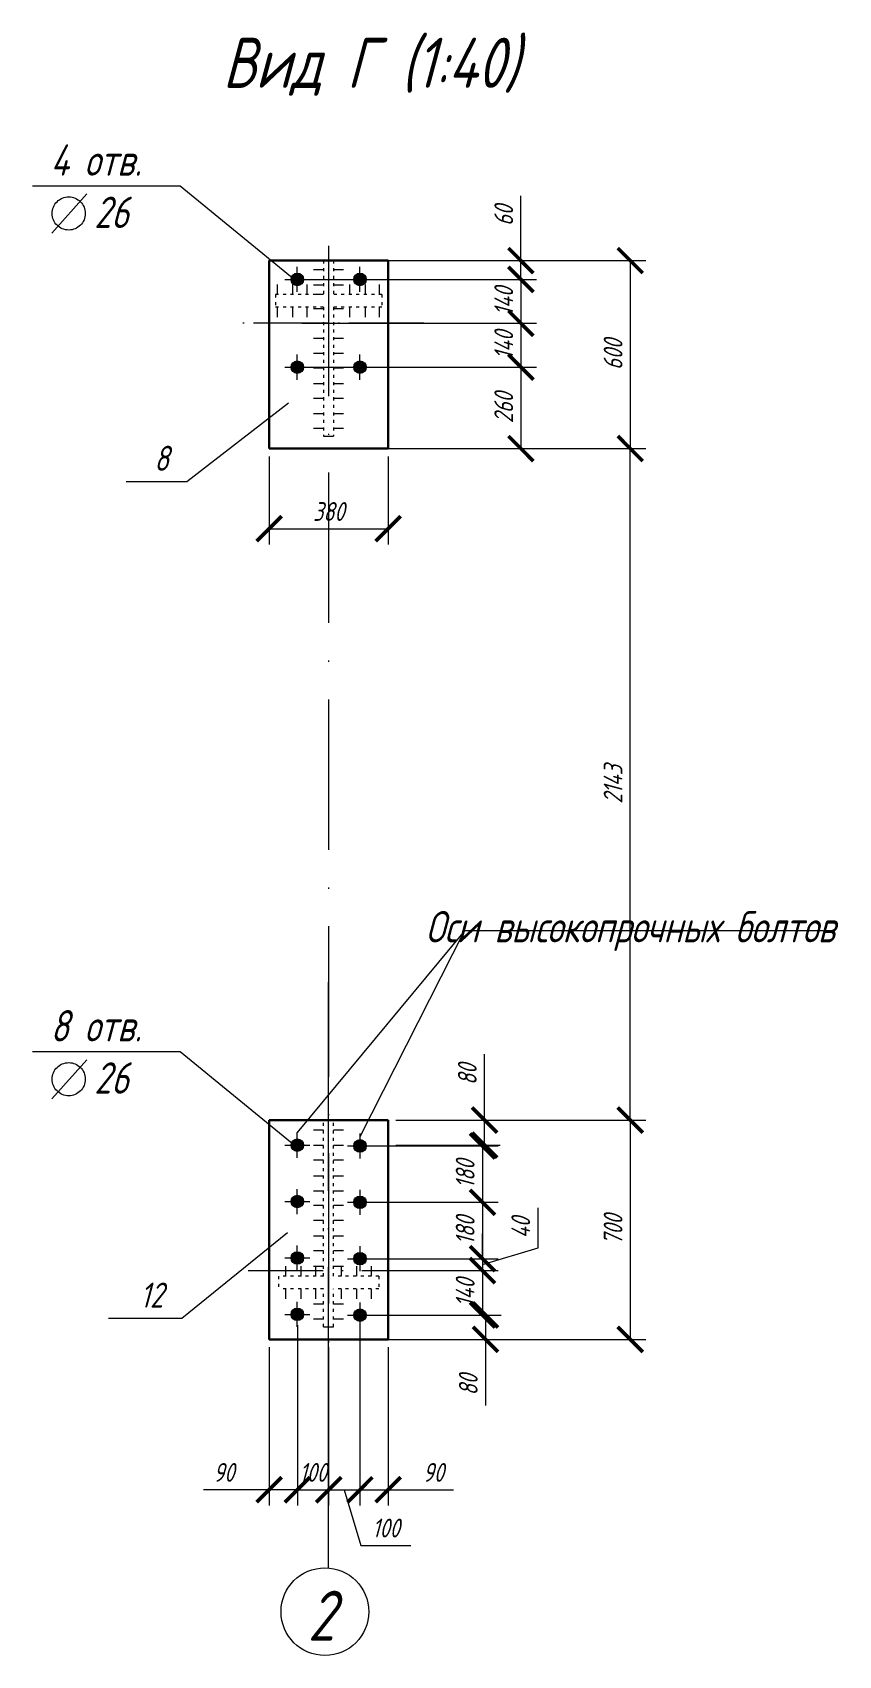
# Model space of a CAD drawing. Header units: millimetres. Extents: x 1665 to 4316, y 443 to 1647.
# Drawn here: x 3154.9 to 3219.3, y 1298.2 to 1427.7 of the extents above; entities that cross this region are included whole.
import ezdxf

# ---------------------------------------------------------------- set-up
doc = ezdxf.new("R2010")
doc.units = ezdxf.units.MM
for name, pattern in [('ACAD_ISO03W100', [30, 12, -18]), ('ACAD_ISO04W100', [30, 24, -3, 0, -3]), ('ACAD_ISO10W100', [18, 12, -3, 0, -3])]:
    doc.linetypes.add(name, pattern=pattern)
doc.layers.get('0').update_dxf_attribs({"lineweight": 18})
doc.styles.get("Standard").update_dxf_attribs({"font": 'romans.shx', "width": 0.75, "oblique": 15, "height": 1.5})
doc.dimstyles.new('ISO-25', dxfattribs={"dimtxt": 1.5, "dimasz": 2, "dimexe": 1.25, "dimexo": 0.625, "dimtad": 1, "dimtxsty": 'Standard', "dimblk": 'ARCHTICK', "dimcen": 2.5, "dimadec": 0, "dimazin": 0, "dimtfac": 1, "dimtmove": 0, "dimatfit": 3, "dimldrblk": 'NONE', "dimfxl": 1, "dimlwd": 18, "dimlwe": 18, "dimarcsym": 0})

# ---------------------------------------------------------------- blocks, each defined once
blk = doc.blocks.new('_ArchTick')
at = {"color": 0, "linetype": 'ByBlock', "const_width": 0.15}
blk.add_lwpolyline([(-0.5, -0.5), (0.5, 0.5)], dxfattribs=at)
blk = doc.blocks.new('*D184')
at = {"color": 0, "lineweight": 18, "transparency": 16777216}
for p, q in [((3176.45, 1407.96), (3195.18, 1407.96)), ((3193.93, 1407.96), (3193.93, 1404.46)), ((3176.45, 1404.46), (3195.18, 1404.46))]:
    blk.add_line(p, q, dxfattribs=at)
at = {"layer": 'Defpoints', "color": 0, "transparency": 16777216}
for p in [(3175.83, 1407.96), (3175.83, 1404.46), (3193.93, 1404.46)]:
    blk.add_point(p, dxfattribs=at)
at = {"color": 0, "lineweight": 18, "transparency": 16777216, "xscale": 2, "yscale": 2, "zscale": 2}
for p, rotation in [((3193.93, 1407.96), 90), ((3193.93, 1404.46), 270)]:
    blk.add_blockref('_ArchTick', p, dxfattribs=dict(at, rotation=rotation))
at = {"color": 0, "transparency": 16777216, "insert": (3192.56, 1406.21), "char_height": 1.5, "attachment_point": 5, "rotation": 90}
blk.add_mtext('140', dxfattribs=at)
blk = doc.blocks.new('_None')
blk = doc.blocks.new('*D183')
at = {"color": 0, "lineweight": 18, "transparency": 16777216}
for p, q in [((3176.45, 1404.46), (3195.18, 1404.46)), ((3193.93, 1404.46), (3193.93, 1400.96)), ((3176.45, 1400.96), (3195.18, 1400.96))]:
    blk.add_line(p, q, dxfattribs=at)
at = {"layer": 'Defpoints', "color": 0, "transparency": 16777216}
for p in [(3175.83, 1404.46), (3175.83, 1400.96), (3193.93, 1400.96)]:
    blk.add_point(p, dxfattribs=at)
at = {"color": 0, "lineweight": 18, "transparency": 16777216, "xscale": 2, "yscale": 2, "zscale": 2}
for p, rotation in [((3193.93, 1404.46), 90), ((3193.93, 1400.96), 270)]:
    blk.add_blockref('_ArchTick', p, dxfattribs=dict(at, rotation=rotation))
at = {"color": 0, "transparency": 16777216, "insert": (3192.56, 1402.71), "char_height": 1.5, "attachment_point": 5, "rotation": 90}
blk.add_mtext('140', dxfattribs=at)
blk = doc.blocks.new('*D185')
at = {"color": 0, "lineweight": 18, "transparency": 16777216}
for p, q in [((3193.93, 1409.46), (3193.93, 1414.64)), ((3176.45, 1409.46), (3195.18, 1409.46)), ((3193.93, 1407.96), (3193.93, 1409.46)), ((3176.45, 1407.96), (3195.18, 1407.96))]:
    blk.add_line(p, q, dxfattribs=at)
at = {"layer": 'Defpoints', "color": 0, "transparency": 16777216}
for p in [(3175.83, 1409.46), (3193.93, 1409.46), (3175.83, 1407.96)]:
    blk.add_point(p, dxfattribs=at)
at = {"color": 0, "lineweight": 18, "transparency": 16777216, "xscale": 2, "yscale": 2, "zscale": 2}
for p, rotation in [((3193.93, 1409.46), 90), ((3193.93, 1407.96), 270)]:
    blk.add_blockref('_ArchTick', p, dxfattribs=dict(at, rotation=rotation))
at = {"color": 0, "transparency": 16777216, "insert": (3192.56, 1413.05), "char_height": 1.5, "attachment_point": 5, "rotation": 90}
blk.add_mtext('60', dxfattribs=at)
blk = doc.blocks.new('*D186')
at = {"color": 0, "lineweight": 18, "transparency": 16777216}
for p, q in [((3176.45, 1400.96), (3195.18, 1400.96)), ((3193.93, 1400.96), (3193.93, 1394.46)), ((3176.45, 1394.46), (3195.18, 1394.46))]:
    blk.add_line(p, q, dxfattribs=at)
at = {"layer": 'Defpoints', "color": 0, "transparency": 16777216}
for p in [(3175.83, 1400.96), (3175.83, 1394.46), (3193.93, 1394.46)]:
    blk.add_point(p, dxfattribs=at)
at = {"color": 0, "lineweight": 18, "transparency": 16777216, "xscale": 2, "yscale": 2, "zscale": 2}
for p, rotation in [((3193.93, 1400.96), 90), ((3193.93, 1394.46), 270)]:
    blk.add_blockref('_ArchTick', p, dxfattribs=dict(at, rotation=rotation))
at = {"color": 0, "transparency": 16777216, "insert": (3192.56, 1397.71), "char_height": 1.5, "attachment_point": 5, "rotation": 90}
blk.add_mtext('260', dxfattribs=at)
blk = doc.blocks.new('*D187')
at = {"color": 0, "lineweight": 18, "transparency": 16777216}
for p, q in [((3174.45, 1409.46), (3203.91, 1409.46)), ((3202.66, 1409.46), (3202.66, 1394.46)), ((3174.45, 1394.46), (3203.91, 1394.46))]:
    blk.add_line(p, q, dxfattribs=at)
at = {"layer": 'Defpoints', "color": 0, "transparency": 16777216}
for p in [(3173.83, 1409.46), (3173.83, 1394.46), (3202.66, 1394.46)]:
    blk.add_point(p, dxfattribs=at)
at = {"color": 0, "lineweight": 18, "transparency": 16777216, "xscale": 2, "yscale": 2, "zscale": 2}
for p, rotation in [((3202.66, 1409.46), 90), ((3202.66, 1394.46), 270)]:
    blk.add_blockref('_ArchTick', p, dxfattribs=dict(at, rotation=rotation))
at = {"color": 0, "transparency": 16777216, "insert": (3201.29, 1401.96), "char_height": 1.5, "attachment_point": 5, "rotation": 90}
blk.add_mtext('600', dxfattribs=at)
blk = doc.blocks.new('*D188')
at = {"color": 0, "lineweight": 18, "transparency": 16777216}
for p, q in [((3173.83, 1393.83), (3173.83, 1386.82)), ((3183.33, 1393.83), (3183.33, 1386.82)), ((3173.83, 1388.07), (3183.33, 1388.07))]:
    blk.add_line(p, q, dxfattribs=at)
at = {"layer": 'Defpoints', "color": 0, "transparency": 16777216}
for p in [(3173.83, 1394.46), (3183.33, 1394.46), (3183.33, 1388.07)]:
    blk.add_point(p, dxfattribs=at)
at = {"color": 0, "lineweight": 18, "transparency": 16777216, "xscale": 2, "yscale": 2, "zscale": 2, "rotation": 180}
blk.add_blockref('_ArchTick', (3173.83, 1388.07), dxfattribs=at)
at = {"color": 0, "lineweight": 18, "transparency": 16777216, "xscale": 2, "yscale": 2, "zscale": 2}
blk.add_blockref('_ArchTick', (3183.33, 1388.07), dxfattribs=at)
at = {"color": 0, "transparency": 16777216, "insert": (3178.58, 1389.44), "char_height": 1.5, "attachment_point": 5}
blk.add_mtext('380', dxfattribs=at)
blk = doc.blocks.new('*D189')
at = {"color": 0, "lineweight": 18, "transparency": 16777216}
for p, q in [((3181.71, 1338.82), (3192.11, 1338.82)), ((3190.86, 1338.82), (3190.86, 1334.32)), ((3181.71, 1334.32), (3192.11, 1334.32))]:
    blk.add_line(p, q, dxfattribs=at)
at = {"layer": 'Defpoints', "color": 0, "transparency": 16777216}
for p in [(3181.08, 1338.82), (3181.08, 1334.32), (3190.86, 1334.32)]:
    blk.add_point(p, dxfattribs=at)
at = {"color": 0, "lineweight": 18, "transparency": 16777216, "xscale": 2, "yscale": 2, "zscale": 2}
for p, rotation in [((3190.86, 1338.82), 90), ((3190.86, 1334.32), 270)]:
    blk.add_blockref('_ArchTick', p, dxfattribs=dict(at, rotation=rotation))
at = {"color": 0, "transparency": 16777216, "insert": (3189.48, 1336.57), "char_height": 1.5, "attachment_point": 5, "rotation": 90}
blk.add_mtext('180', dxfattribs=at)
blk = doc.blocks.new('*D190')
at = {"color": 0, "lineweight": 18, "transparency": 16777216}
for p, q in [((3181.71, 1334.32), (3192.11, 1334.32)), ((3190.86, 1334.32), (3190.86, 1329.82)), ((3181.71, 1329.82), (3192.11, 1329.82))]:
    blk.add_line(p, q, dxfattribs=at)
at = {"layer": 'Defpoints', "color": 0, "transparency": 16777216}
for p in [(3181.08, 1334.32), (3181.08, 1329.82), (3190.86, 1329.82)]:
    blk.add_point(p, dxfattribs=at)
at = {"color": 0, "lineweight": 18, "transparency": 16777216, "xscale": 2, "yscale": 2, "zscale": 2}
for p, rotation in [((3190.86, 1334.32), 90), ((3190.86, 1329.82), 270)]:
    blk.add_blockref('_ArchTick', p, dxfattribs=dict(at, rotation=rotation))
at = {"color": 0, "transparency": 16777216, "insert": (3189.48, 1332.07), "char_height": 1.5, "attachment_point": 5, "rotation": 90}
blk.add_mtext('180', dxfattribs=at)
blk = doc.blocks.new('*D191')
at = {"color": 0, "lineweight": 18, "transparency": 16777216}
for p, q in [((3195.3, 1330.68), (3195.3, 1333.89)), ((3190.86, 1329.82), (3190.86, 1331.82)), ((3190.86, 1329.35), (3195.3, 1330.68)), ((3181.71, 1329.82), (3192.11, 1329.82)), ((3183.95, 1328.88), (3192.11, 1328.88)), ((3190.86, 1329.82), (3190.86, 1328.88)), ((3190.86, 1329.82), (3190.86, 1328.88)), ((3190.86, 1328.88), (3190.86, 1326.88))]:
    blk.add_line(p, q, dxfattribs=at)
at = {"layer": 'Defpoints', "color": 0, "transparency": 16777216}
for p in [(3181.08, 1329.82), (3183.33, 1328.88), (3190.86, 1328.88)]:
    blk.add_point(p, dxfattribs=at)
at = {"color": 0, "lineweight": 18, "transparency": 16777216, "xscale": 2, "yscale": 2, "zscale": 2}
for p, rotation in [((3190.86, 1329.82), 270), ((3190.86, 1328.88), 90)]:
    blk.add_blockref('_ArchTick', p, dxfattribs=dict(at, rotation=rotation))
at = {"color": 0, "transparency": 16777216, "insert": (3193.92, 1332.29), "char_height": 1.5, "attachment_point": 5, "rotation": 90}
blk.add_mtext('40', dxfattribs=at)
blk = doc.blocks.new('*D192')
at = {"color": 0, "lineweight": 18, "transparency": 16777216}
for p, q in [((3181.71, 1328.88), (3192.11, 1328.88)), ((3190.86, 1328.88), (3190.86, 1325.32)), ((3181.71, 1325.32), (3192.11, 1325.32))]:
    blk.add_line(p, q, dxfattribs=at)
at = {"layer": 'Defpoints', "color": 0, "transparency": 16777216}
for p in [(3181.08, 1328.88), (3181.08, 1325.32), (3190.86, 1325.32)]:
    blk.add_point(p, dxfattribs=at)
at = {"color": 0, "lineweight": 18, "transparency": 16777216, "xscale": 2, "yscale": 2, "zscale": 2}
for p, rotation in [((3190.86, 1328.88), 90), ((3190.86, 1325.32), 270)]:
    blk.add_blockref('_ArchTick', p, dxfattribs=dict(at, rotation=rotation))
at = {"color": 0, "transparency": 16777216, "insert": (3189.48, 1327.1), "char_height": 1.5, "attachment_point": 5, "rotation": 90}
blk.add_mtext('140', dxfattribs=at)
blk = doc.blocks.new('*D193')
at = {"color": 0, "lineweight": 18, "transparency": 16777216}
for p, q in [((3181.71, 1325.32), (3192.35, 1325.32)), ((3191.1, 1325.32), (3191.1, 1323.38)), ((3181.95, 1323.38), (3192.35, 1323.38)), ((3191.1, 1323.38), (3191.1, 1318.12))]:
    blk.add_line(p, q, dxfattribs=at)
at = {"layer": 'Defpoints', "color": 0, "transparency": 16777216}
for p in [(3181.08, 1325.32), (3181.33, 1323.38), (3191.1, 1323.38)]:
    blk.add_point(p, dxfattribs=at)
at = {"color": 0, "lineweight": 18, "transparency": 16777216, "xscale": 2, "yscale": 2, "zscale": 2}
for p, rotation in [((3191.1, 1325.32), 90), ((3191.1, 1323.38), 270)]:
    blk.add_blockref('_ArchTick', p, dxfattribs=dict(at, rotation=rotation))
at = {"color": 0, "transparency": 16777216, "insert": (3189.73, 1319.75), "char_height": 1.5, "attachment_point": 5, "rotation": 90}
blk.add_mtext('80', dxfattribs=at)
blk = doc.blocks.new('*D194')
at = {"color": 0, "lineweight": 18, "transparency": 16777216}
for p, q in [((3191.03, 1340.88), (3191.03, 1346.15)), ((3183.95, 1340.88), (3192.28, 1340.88)), ((3191.03, 1338.88), (3191.03, 1340.88)), ((3183.95, 1338.88), (3192.28, 1338.88))]:
    blk.add_line(p, q, dxfattribs=at)
at = {"layer": 'Defpoints', "color": 0, "transparency": 16777216}
for p in [(3183.33, 1340.88), (3183.33, 1338.88), (3191.03, 1338.88)]:
    blk.add_point(p, dxfattribs=at)
at = {"color": 0, "lineweight": 18, "transparency": 16777216, "xscale": 2, "yscale": 2, "zscale": 2}
for p, rotation in [((3191.03, 1340.88), 90), ((3191.03, 1338.88), 270)]:
    blk.add_blockref('_ArchTick', p, dxfattribs=dict(at, rotation=rotation))
at = {"color": 0, "transparency": 16777216, "insert": (3189.65, 1344.52), "char_height": 1.5, "attachment_point": 5, "rotation": 90}
blk.add_mtext('80', dxfattribs=at)
blk = doc.blocks.new('*D195')
at = {"color": 0, "lineweight": 18, "transparency": 16777216}
for p, q in [((3183.95, 1340.88), (3203.91, 1340.88)), ((3202.66, 1340.88), (3202.66, 1323.38)), ((3183.95, 1323.38), (3203.91, 1323.38))]:
    blk.add_line(p, q, dxfattribs=at)
at = {"layer": 'Defpoints', "color": 0, "transparency": 16777216}
for p in [(3183.33, 1340.88), (3183.33, 1323.38), (3202.66, 1323.38)]:
    blk.add_point(p, dxfattribs=at)
at = {"color": 0, "lineweight": 18, "transparency": 16777216, "xscale": 2, "yscale": 2, "zscale": 2}
for p, rotation in [((3202.66, 1340.88), 90), ((3202.66, 1323.38), 270)]:
    blk.add_blockref('_ArchTick', p, dxfattribs=dict(at, rotation=rotation))
at = {"color": 0, "transparency": 16777216, "insert": (3201.29, 1332.13), "char_height": 1.5, "attachment_point": 5, "rotation": 90}
blk.add_mtext('700', dxfattribs=at)
blk = doc.blocks.new('*D201')
at = {"color": 0, "lineweight": 18, "transparency": 16777216}
for p, q in [((3183.95, 1394.46), (3203.91, 1394.46)), ((3202.66, 1340.88), (3202.66, 1394.46)), ((3183.95, 1340.88), (3203.91, 1340.88))]:
    blk.add_line(p, q, dxfattribs=at)
at = {"layer": 'Defpoints', "color": 0, "transparency": 16777216}
for p in [(3183.33, 1394.46), (3202.66, 1394.46), (3183.33, 1340.88)]:
    blk.add_point(p, dxfattribs=at)
at = {"color": 0, "lineweight": 18, "transparency": 16777216, "xscale": 2, "yscale": 2, "zscale": 2}
for p, rotation in [((3202.66, 1394.46), 90), ((3202.66, 1340.88), 270)]:
    blk.add_blockref('_ArchTick', p, dxfattribs=dict(at, rotation=rotation))
at = {"color": 0, "transparency": 16777216, "insert": (3201.29, 1367.67), "char_height": 1.5, "attachment_point": 5, "rotation": 90}
blk.add_mtext('2143', dxfattribs=at)
blk = doc.blocks.new('*D233')
at = {"color": 0, "lineweight": 18, "transparency": 16777216}
for p, q in [((3181.08, 1324.51), (3181.08, 1310.14)), ((3183.33, 1322.76), (3183.33, 1310.14)), ((3181.08, 1311.39), (3183.33, 1311.39)), ((3183.33, 1311.39), (3188.56, 1311.39))]:
    blk.add_line(p, q, dxfattribs=at)
at = {"layer": 'Defpoints', "color": 0, "transparency": 16777216}
for p in [(3181.08, 1325.13), (3183.33, 1323.38), (3183.33, 1311.39)]:
    blk.add_point(p, dxfattribs=at)
at = {"color": 0, "lineweight": 18, "transparency": 16777216, "xscale": 2, "yscale": 2, "zscale": 2, "rotation": 180}
blk.add_blockref('_ArchTick', (3181.08, 1311.39), dxfattribs=at)
at = {"color": 0, "lineweight": 18, "transparency": 16777216, "xscale": 2, "yscale": 2, "zscale": 2}
blk.add_blockref('_ArchTick', (3183.33, 1311.39), dxfattribs=at)
at = {"color": 0, "transparency": 16777216, "insert": (3186.94, 1312.77), "char_height": 1.5, "attachment_point": 5}
blk.add_mtext('90', dxfattribs=at)
blk = doc.blocks.new('*D234')
at = {"color": 0, "lineweight": 18, "transparency": 16777216}
for p, q in [((3176.08, 1324.51), (3176.08, 1310.14)), ((3173.83, 1322.76), (3173.83, 1310.14)), ((3173.83, 1311.39), (3168.59, 1311.39)), ((3176.08, 1311.39), (3173.83, 1311.39))]:
    blk.add_line(p, q, dxfattribs=at)
at = {"layer": 'Defpoints', "color": 0, "transparency": 16777216}
for p in [(3176.08, 1325.13), (3173.83, 1323.38), (3173.83, 1311.39)]:
    blk.add_point(p, dxfattribs=at)
at = {"color": 0, "lineweight": 18, "transparency": 16777216, "xscale": 2, "yscale": 2, "zscale": 2, "rotation": 180}
blk.add_blockref('_ArchTick', (3173.83, 1311.39), dxfattribs=at)
at = {"color": 0, "lineweight": 18, "transparency": 16777216, "xscale": 2, "yscale": 2, "zscale": 2}
blk.add_blockref('_ArchTick', (3176.08, 1311.39), dxfattribs=at)
at = {"color": 0, "transparency": 16777216, "insert": (3170.21, 1312.77), "char_height": 1.5, "attachment_point": 5}
blk.add_mtext('90', dxfattribs=at)
blk = doc.blocks.new('*D235')
at = {"color": 0, "lineweight": 18, "transparency": 16777216}
for p, q in [((3176.08, 1322.76), (3176.08, 1310.14)), ((3178.58, 1322.76), (3178.58, 1310.14)), ((3176.08, 1311.39), (3178.58, 1311.39))]:
    blk.add_line(p, q, dxfattribs=at)
at = {"layer": 'Defpoints', "color": 0, "transparency": 16777216}
for p in [(3176.08, 1323.38), (3178.58, 1323.38), (3178.58, 1311.39)]:
    blk.add_point(p, dxfattribs=at)
at = {"color": 0, "lineweight": 18, "transparency": 16777216, "xscale": 2, "yscale": 2, "zscale": 2, "rotation": 180}
blk.add_blockref('_ArchTick', (3176.08, 1311.39), dxfattribs=at)
at = {"color": 0, "lineweight": 18, "transparency": 16777216, "xscale": 2, "yscale": 2, "zscale": 2}
blk.add_blockref('_ArchTick', (3178.58, 1311.39), dxfattribs=at)
at = {"color": 0, "transparency": 16777216, "insert": (3177.33, 1312.77), "char_height": 1.5, "attachment_point": 5}
blk.add_mtext('100', dxfattribs=at)
blk = doc.blocks.new('*D236')
at = {"color": 0, "lineweight": 18, "transparency": 16777216}
for p, q in [((3178.58, 1322.76), (3178.58, 1310.14)), ((3181.08, 1322.76), (3181.08, 1310.14)), ((3178.58, 1311.39), (3181.08, 1311.39)), ((3179.83, 1311.39), (3181.16, 1306.95)), ((3181.16, 1306.95), (3185.14, 1306.95))]:
    blk.add_line(p, q, dxfattribs=at)
at = {"layer": 'Defpoints', "color": 0, "transparency": 16777216}
for p in [(3178.58, 1323.38), (3181.08, 1323.38), (3181.08, 1311.39)]:
    blk.add_point(p, dxfattribs=at)
at = {"color": 0, "lineweight": 18, "transparency": 16777216, "xscale": 2, "yscale": 2, "zscale": 2, "rotation": 180}
blk.add_blockref('_ArchTick', (3178.58, 1311.39), dxfattribs=at)
at = {"color": 0, "lineweight": 18, "transparency": 16777216, "xscale": 2, "yscale": 2, "zscale": 2}
blk.add_blockref('_ArchTick', (3181.08, 1311.39), dxfattribs=at)
at = {"color": 0, "transparency": 16777216, "insert": (3183.15, 1308.33), "char_height": 1.5, "attachment_point": 5}
blk.add_mtext('100', dxfattribs=at)

msp = doc.modelspace()

# ---------------------------------------------------------------- hatches: boundary and pattern name
h = msp.add_hatch(color=256)
h.dxf.hatch_style = 1
h.paths.add_polyline_path([(3176.077, 1408.457), (3176.077, 1407.957), (3176.577, 1407.957, 0.4142136)])
h.paths.add_polyline_path([(3176.577, 1407.957), (3176.077, 1407.957), (3176.077, 1407.457, 0.4142136)])
h.paths.add_polyline_path([(3176.077, 1408.457, 0.4142136), (3175.577, 1407.957, 0.4142136), (3176.077, 1407.457), (3176.077, 1407.957)])
h = msp.add_hatch(color=256)
h.dxf.hatch_style = 1
h.paths.add_polyline_path([(3181.077, 1408.457), (3181.077, 1407.957), (3181.577, 1407.957, 0.4142136)])
h.paths.add_polyline_path([(3181.577, 1407.957), (3181.077, 1407.957), (3181.077, 1407.457, 0.4142136)])
h.paths.add_polyline_path([(3181.077, 1408.457, 0.4142136), (3180.577, 1407.957, 0.4142136), (3181.077, 1407.457), (3181.077, 1407.957)])
h = msp.add_hatch(color=256)
h.dxf.hatch_style = 1
h.paths.add_polyline_path([(3176.077, 1401.457), (3176.077, 1400.957), (3176.577, 1400.957, 0.4142136)])
h.paths.add_polyline_path([(3176.577, 1400.957), (3176.077, 1400.957), (3176.077, 1400.457, 0.4142136)])
h.paths.add_polyline_path([(3176.077, 1401.457, 0.4142136), (3175.577, 1400.957, 0.4142136), (3176.077, 1400.457), (3176.077, 1400.957)])
h = msp.add_hatch(color=256)
h.dxf.hatch_style = 1
h.paths.add_polyline_path([(3181.077, 1401.457), (3181.077, 1400.957), (3181.577, 1400.957, 0.4142136)])
h.paths.add_polyline_path([(3181.577, 1400.957), (3181.077, 1400.957), (3181.077, 1400.457, 0.4142136)])
h.paths.add_polyline_path([(3181.077, 1401.457, 0.4142136), (3180.577, 1400.957, 0.4142136), (3181.077, 1400.457), (3181.077, 1400.957)])
h = msp.add_hatch(color=256)
h.dxf.hatch_style = 1
h.paths.add_polyline_path([(3176.077, 1339.382), (3176.077, 1338.882), (3176.577, 1338.882, 0.4142136)])
h.paths.add_polyline_path([(3176.577, 1338.882), (3176.077, 1338.882), (3176.077, 1338.382, 0.4142136)])
h.paths.add_polyline_path([(3176.077, 1339.382, 0.4142136), (3175.577, 1338.882, 0.4142136), (3176.077, 1338.382), (3176.077, 1338.882)])
h = msp.add_hatch(color=256)
h.dxf.hatch_style = 1
h.paths.add_polyline_path([(3181.084, 1339.321), (3181.084, 1338.821), (3181.584, 1338.821, 0.4142136)])
h.paths.add_polyline_path([(3181.584, 1338.821), (3181.084, 1338.821), (3181.084, 1338.321, 0.4142136)])
h.paths.add_polyline_path([(3181.084, 1339.321, 0.4142136), (3180.584, 1338.821, 0.4142136), (3181.084, 1338.321), (3181.084, 1338.821)])
h = msp.add_hatch(color=256)
h.dxf.hatch_style = 1
h.paths.add_polyline_path([(3176.077, 1334.882), (3176.077, 1334.382), (3176.577, 1334.382, 0.4142136)])
h.paths.add_polyline_path([(3176.577, 1334.382), (3176.077, 1334.382), (3176.077, 1333.882, 0.4142136)])
h.paths.add_polyline_path([(3176.077, 1334.882, 0.4142136), (3175.577, 1334.382, 0.4142136), (3176.077, 1333.882), (3176.077, 1334.382)])
h = msp.add_hatch(color=256)
h.dxf.hatch_style = 1
h.paths.add_polyline_path([(3181.084, 1334.821), (3181.084, 1334.321), (3181.584, 1334.321, 0.4142136)])
h.paths.add_polyline_path([(3181.584, 1334.321), (3181.084, 1334.321), (3181.084, 1333.821, 0.4142136)])
h.paths.add_polyline_path([(3181.084, 1334.821, 0.4142136), (3180.584, 1334.321, 0.4142136), (3181.084, 1333.821), (3181.084, 1334.321)])
h = msp.add_hatch(color=256)
h.dxf.hatch_style = 1
h.paths.add_polyline_path([(3176.077, 1330.382), (3176.077, 1329.882), (3176.577, 1329.882, 0.4142136)])
h.paths.add_polyline_path([(3176.577, 1329.882), (3176.077, 1329.882), (3176.077, 1329.382, 0.4142136)])
h.paths.add_polyline_path([(3176.077, 1330.382, 0.4142136), (3175.577, 1329.882, 0.4142136), (3176.077, 1329.382), (3176.077, 1329.882)])
h = msp.add_hatch(color=256)
h.dxf.hatch_style = 1
h.paths.add_polyline_path([(3181.084, 1330.321), (3181.084, 1329.821), (3181.584, 1329.821, 0.4142136)])
h.paths.add_polyline_path([(3181.584, 1329.821), (3181.084, 1329.821), (3181.084, 1329.321, 0.4142136)])
h.paths.add_polyline_path([(3181.084, 1330.321, 0.4142136), (3180.584, 1329.821, 0.4142136), (3181.084, 1329.321), (3181.084, 1329.821)])
h = msp.add_hatch(color=256)
h.dxf.hatch_style = 1
h.paths.add_polyline_path([(3176.077, 1325.882), (3176.077, 1325.382), (3176.577, 1325.382, 0.4142136)])
h.paths.add_polyline_path([(3176.577, 1325.382), (3176.077, 1325.382), (3176.077, 1324.882, 0.4142136)])
h.paths.add_polyline_path([(3176.077, 1325.882, 0.4142136), (3175.577, 1325.382, 0.4142136), (3176.077, 1324.882), (3176.077, 1325.382)])
h = msp.add_hatch(color=256)
h.dxf.hatch_style = 1
h.paths.add_polyline_path([(3181.084, 1325.821), (3181.084, 1325.321), (3181.584, 1325.321, 0.4142136)])
h.paths.add_polyline_path([(3181.584, 1325.321), (3181.084, 1325.321), (3181.084, 1324.821, 0.4142136)])
h.paths.add_polyline_path([(3181.084, 1325.821, 0.4142136), (3180.584, 1325.321, 0.4142136), (3181.084, 1324.821), (3181.084, 1325.321)])

# ---------------------------------------------------------------- linework, layer by layer
for p, q in [((3166.716, 1415.397), (3154.929, 1415.397)), ((3175.827, 1407.957), (3166.716, 1415.397)), ((3175.077, 1407.957), (3177.077, 1407.957)), ((3176.077, 1406.957), (3176.077, 1408.957)), ((3178.177, 1408.717), (3177.377, 1408.717)), ((3179.777, 1408.717), (3178.977, 1408.717)), ((3180.327, 1407.957), (3182.327, 1407.957)), ((3181.077, 1406.957), (3181.077, 1408.957)), ((3174.496, 1406.75), (3174.496, 1407.55)), ((3175.728, 1406.75), (3175.728, 1407.55)), ((3176.858, 1406.75), (3176.858, 1407.55)), ((3178.177, 1407.494), (3177.377, 1407.494)), ((3178.177, 1406.75), (3177.377, 1406.75)), ((3179.777, 1407.494), (3178.977, 1407.494)), ((3180.276, 1406.75), (3180.276, 1407.55)), ((3181.509, 1406.75), (3181.509, 1407.55)), ((3182.638, 1406.75), (3182.638, 1407.55)), ((3174.496, 1404.95), (3174.496, 1405.75)), ((3175.728, 1404.95), (3175.728, 1405.75)), ((3176.858, 1404.95), (3176.858, 1405.75)), ((3178.177, 1405.601), (3177.377, 1405.601)), ((3179.777, 1405.601), (3178.977, 1405.601)), ((3180.276, 1404.95), (3180.276, 1405.75)), ((3181.509, 1404.95), (3181.509, 1405.75)), ((3182.638, 1404.95), (3182.638, 1405.75)), ((3178.177, 1404.444), (3177.377, 1404.444)), ((3179.777, 1404.444), (3178.977, 1404.444)), ((3178.177, 1403.248), (3177.377, 1403.248)), ((3179.777, 1403.248), (3178.977, 1403.248)), ((3176.077, 1399.957), (3176.077, 1401.957)), ((3178.177, 1402.055), (3177.377, 1402.055)), ((3179.777, 1402.055), (3178.977, 1402.055)), ((3181.077, 1399.957), (3181.077, 1401.957)), ((3175.077, 1400.957), (3177.077, 1400.957)), ((3178.177, 1400.88), (3177.377, 1400.88)), ((3179.777, 1400.88), (3178.977, 1400.88)), ((3180.327, 1400.957), (3182.327, 1400.957)), ((3178.177, 1399.627), (3177.377, 1399.627)), ((3179.777, 1399.627), (3178.977, 1399.627)), ((3175.381, 1398.094), (3167.263, 1391.815)), ((3178.177, 1398.444), (3177.377, 1398.444)), ((3179.777, 1398.444), (3178.977, 1398.444)), ((3178.177, 1397.22), (3177.377, 1397.22)), ((3178.177, 1396.074), (3177.377, 1396.074)), ((3179.777, 1397.22), (3178.977, 1397.22)), ((3179.777, 1396.074), (3178.977, 1396.074)), ((3178.177, 1395.457), (3178.977, 1395.457)), ((3167.263, 1391.815), (3162.419, 1391.815)), ((3189.432, 1355.969), (3176.077, 1339.882)), ((3181.084, 1339.57), (3189.432, 1355.969)), ((3218.073, 1355.969), (3189.432, 1355.969)), ((3166.716, 1346.322), (3154.929, 1346.322)), ((3175.827, 1338.882), (3166.716, 1346.322)), ((3176.077, 1337.882), (3176.077, 1339.882)), ((3178.177, 1340.087), (3177.377, 1340.087)), ((3179.777, 1340.087), (3178.977, 1340.087)), ((3181.084, 1337.821), (3181.084, 1339.821)), ((3175.077, 1338.882), (3177.077, 1338.882)), ((3178.177, 1338.846), (3177.377, 1338.846)), ((3179.777, 1338.846), (3178.977, 1338.846)), ((3180.084, 1338.821), (3182.084, 1338.821)), ((3178.177, 1337.685), (3177.377, 1337.685)), ((3179.777, 1337.685), (3178.977, 1337.685)), ((3176.077, 1333.382), (3176.077, 1335.382)), ((3178.177, 1336.417), (3177.377, 1336.417)), ((3178.177, 1335.212), (3177.377, 1335.212)), ((3179.777, 1336.417), (3178.977, 1336.417)), ((3179.777, 1335.212), (3178.977, 1335.212)), ((3181.084, 1333.321), (3181.084, 1335.321)), ((3175.077, 1334.382), (3177.077, 1334.382)), ((3178.177, 1334.061), (3177.377, 1334.061)), ((3179.777, 1334.061), (3178.977, 1334.061)), ((3180.084, 1334.321), (3182.084, 1334.321)), ((3178.177, 1332.866), (3177.377, 1332.866)), ((3179.777, 1332.866), (3178.977, 1332.866)), ((3175.306, 1331.885), (3166.854, 1325.046)), ((3178.177, 1331.627), (3177.377, 1331.627)), ((3179.777, 1331.627), (3178.977, 1331.627)), ((3176.077, 1328.882), (3176.077, 1330.882)), ((3178.177, 1330.461), (3177.377, 1330.461)), ((3179.777, 1330.461), (3178.977, 1330.461)), ((3181.084, 1328.821), (3181.084, 1330.821)), ((3175.077, 1329.882), (3177.077, 1329.882)), ((3175.155, 1328.417), (3175.155, 1329.217)), ((3176.377, 1328.417), (3176.377, 1329.217)), ((3178.177, 1329.207), (3177.377, 1329.207)), ((3177.543, 1328.417), (3177.543, 1329.217)), ((3179.777, 1329.207), (3178.977, 1329.207)), ((3179.603, 1328.417), (3179.603, 1329.217)), ((3180.084, 1329.821), (3182.084, 1329.821)), ((3180.825, 1328.417), (3180.825, 1329.217)), ((3181.991, 1328.417), (3181.991, 1329.217)), ((3175.155, 1326.617), (3175.155, 1327.417)), ((3176.077, 1324.382), (3176.077, 1326.382)), ((3176.377, 1326.617), (3176.377, 1327.417)), ((3178.177, 1326.198), (3177.377, 1326.198)), ((3177.543, 1326.617), (3177.543, 1327.417)), ((3179.777, 1326.198), (3178.977, 1326.198)), ((3179.603, 1326.617), (3179.603, 1327.417)), ((3180.825, 1326.617), (3180.825, 1327.417)), ((3181.084, 1324.321), (3181.084, 1326.321)), ((3181.991, 1326.617), (3181.991, 1327.417)), ((3166.854, 1325.046), (3160.993, 1325.046)), ((3175.077, 1325.382), (3177.077, 1325.382)), ((3178.177, 1324.993), (3177.377, 1324.993)), ((3179.777, 1324.993), (3178.977, 1324.993)), ((3180.084, 1325.321), (3182.084, 1325.321)), ((3178.177, 1324.382), (3178.977, 1324.382))]:
    msp.add_line(p, q)
at = {"linetype": 'ACAD_ISO04W100'}
for p, q in [((3156.469, 1411.66), (3159.281, 1414.774)), ((3178.577, 1305.145), (3178.577, 1351.893)), ((3156.469, 1342.585), (3159.281, 1345.699))]:
    msp.add_line(p, q, dxfattribs=at)
at = {"linetype": 'ACAD_ISO10W100'}
msp.add_line((3178.577, 1410.645), (3178.577, 1320.497), dxfattribs=at)
at = {"lineweight": 30}
for p, q in [((3183.327, 1409.457), (3173.827, 1409.457)), ((3173.827, 1409.457), (3173.827, 1394.457)), ((3183.327, 1394.457), (3183.327, 1409.457)), ((3173.827, 1394.457), (3183.327, 1394.457)), ((3173.827, 1340.882), (3173.827, 1323.382)), ((3183.327, 1340.882), (3173.827, 1340.882)), ((3183.327, 1323.382), (3183.327, 1340.882)), ((3173.827, 1323.382), (3183.327, 1323.382))]:
    msp.add_line(p, q, dxfattribs=at)
at = {"linetype": 'ACAD_ISO03W100', "ltscale": 0.02}
for p, q in [((3178.177, 1409.457), (3178.177, 1406.75)), ((3178.977, 1409.457), (3178.977, 1406.75)), ((3178.177, 1406.75), (3174.327, 1406.75)), ((3174.327, 1406.75), (3174.327, 1405.75)), ((3182.827, 1406.75), (3178.977, 1406.75)), ((3182.827, 1406.75), (3182.827, 1405.75)), ((3178.177, 1405.75), (3174.327, 1405.75)), ((3178.177, 1405.75), (3178.177, 1395.457)), ((3182.827, 1405.75), (3178.977, 1405.75)), ((3178.977, 1405.75), (3178.977, 1395.457)), ((3178.177, 1328.417), (3178.177, 1340.882)), ((3178.977, 1328.417), (3178.977, 1340.882)), ((3178.177, 1328.417), (3174.577, 1328.417)), ((3174.577, 1328.417), (3174.577, 1327.417)), ((3182.577, 1328.417), (3178.977, 1328.417)), ((3182.577, 1328.417), (3182.577, 1327.417)), ((3178.177, 1327.417), (3174.577, 1327.417)), ((3178.177, 1324.382), (3178.177, 1327.417)), ((3182.577, 1327.417), (3178.977, 1327.417)), ((3178.977, 1324.382), (3178.977, 1327.417))]:
    msp.add_line(p, q, dxfattribs=at)
at = {"linetype": 'ACAD_ISO04W100', "ltscale": 0.25}
msp.add_line((3186.185, 1404.457), (3171.254, 1404.457), dxfattribs=at)
at = {"linetype": 'ACAD_ISO10W100', "ltscale": 0.5}
msp.add_line((3172.14, 1328.882), (3187.163, 1328.882), dxfattribs=at)
at = {"linetype": 'ACAD_ISO04W100'}
for centre in [(3157.827, 1413.221), (3157.827, 1344.146)]:
    msp.add_circle(centre, 1.323, dxfattribs=at)
for centre, radius in [((3176.077, 1407.957), 0.5), ((3181.077, 1407.957), 0.5), ((3176.077, 1400.957), 0.5), ((3181.077, 1400.957), 0.5), ((3176.077, 1338.882), 0.5), ((3181.084, 1338.821), 0.5), ((3176.077, 1334.382), 0.5), ((3181.084, 1334.321), 0.5), ((3176.077, 1329.882), 0.5), ((3181.084, 1329.821), 0.5), ((3176.077, 1325.382), 0.5), ((3181.084, 1325.321), 0.5), ((3178.277, 1301.658), 3.5)]:
    msp.add_circle(centre, radius)

# ---------------------------------------------------------------- texts
for s, width, gutter_width, insert, char_height, attachment_point in [('Вид Г (1:40)', 38.67314, 12.5, (3170.12, 1427.244), 4, 1), ('4 отв.\\P  26', 10.13472, 12.5, (3159.997, 1415.397), 2.5, 5), ('8', 5.08103, 7.5, (3165.231, 1393.688), 2, 5), ('Оси высокопрочных болтов', 36.02042, 12.5, (3202.66, 1355.969), 2.5, 5), ('8 отв.\\P  26', 10.13472, 12.5, (3159.997, 1346.322), 2.5, 5), ('12', 5.08103, 7.5, (3164.448, 1326.918), 2, 5), ('2', 3.84388, 12.5, (3176.909, 1303.332), 4, 1)]:
    msp.add_mtext_dynamic_manual_height_columns(s, width=width, gutter_width=gutter_width, heights=[0], dxfattribs=dict(insert=insert, char_height=char_height, attachment_point=attachment_point))

# ---------------------------------------------------------------- dimensions: what is measured, and where the dimension line sits
for base, p1, p2, text, picture, middle in [((3193.931, 1409.457), (3175.827, 1407.957), (3175.827, 1409.457), '60', '*D185', (3192.556, 1413.047)), ((3202.66, 1394.457), (3173.827, 1409.457), (3173.827, 1394.457), '600', '*D187', (3201.285, 1401.957)), ((3193.931, 1394.457), (3175.827, 1400.957), (3175.827, 1394.457), '260', '*D186', (3192.556, 1397.707)), ((3202.66, 1394.457), (3183.327, 1340.882), (3183.327, 1394.457), '2143', '*D201', (3201.285, 1367.67)), ((3202.66, 1323.382), (3183.327, 1340.882), (3183.327, 1323.382), '700', '*D195', (3201.285, 1332.132)), ((3190.859, 1334.321), (3181.084, 1338.821), (3181.084, 1334.321), '180', '*D189', (3189.484, 1336.571)), ((3190.859, 1329.821), (3181.084, 1334.321), (3181.084, 1329.821), '180', '*D190', (3189.484, 1332.071)), ((3191.101, 1323.382), (3181.084, 1325.321), (3181.327, 1323.382), '80', '*D193', (3189.726, 1319.749))]:
    dim = msp.add_linear_dim(base=base, p1=p1, p2=p2, angle=90, text=text, dimstyle='ISO-25')
    dim.commit()
    dim.dimension.update_dxf_attribs({"geometry": picture, "text_midpoint": middle})
for base, p1, p2, text, picture, middle in [((3193.931, 1404.457), (3175.827, 1407.957), (3175.827, 1404.457), '140', '*D184', (3193.931, 1406.207)), ((3193.931, 1400.957), (3175.827, 1404.457), (3175.827, 1400.957), '140', '*D183', (3193.931, 1402.707)), ((3191.025, 1338.882), (3183.327, 1340.882), (3183.327, 1338.882), '80', '*D194', (3191.025, 1344.516)), ((3190.859, 1325.321), (3181.084, 1328.882), (3181.084, 1325.321), '140', '*D192', (3190.859, 1327.102))]:
    dim = msp.add_linear_dim(base=base, p1=p1, p2=p2, angle=90, text=text, dimstyle='ISO-25')
    dim.commit()
    dim.dimension.update_dxf_attribs({"geometry": picture, "text_midpoint": middle, "dimtype": 160})
for base, p1, p2, text, picture, middle in [((3183.327, 1388.067), (3173.827, 1394.457), (3183.327, 1394.457), '380', '*D188', (3178.577, 1389.442)), ((3173.827, 1311.391), (3176.077, 1325.132), (3173.827, 1323.382), '90', '*D234', (3170.211, 1312.766)), ((3183.327, 1311.391), (3181.077, 1325.132), (3183.327, 1323.382), '90', '*D233', (3186.943, 1312.766))]:
    dim = msp.add_linear_dim(base=base, p1=p1, p2=p2, text=text, dimstyle='ISO-25')
    dim.commit()
    dim.dimension.update_dxf_attribs({"geometry": picture, "text_midpoint": middle})
dim = msp.add_linear_dim(base=(3190.859, 1328.882), p1=(3181.084, 1329.821), p2=(3183.327, 1328.882), angle=90, text='40', dimstyle='ISO-25', override={"dimtmove": 1})
dim.commit()
dim.dimension.update_dxf_attribs({"geometry": '*D191', "text_midpoint": (3193.921, 1331.308)})
dim = msp.add_linear_dim(base=(3178.577, 1311.391), p1=(3176.077, 1323.382), p2=(3178.577, 1323.382), text='100', dimstyle='ISO-25')
dim.commit()
dim.dimension.update_dxf_attribs({"geometry": '*D235', "text_midpoint": (3177.327, 1311.391), "dimtype": 160})
dim = msp.add_linear_dim(base=(3181.077, 1311.391), p1=(3178.577, 1323.382), p2=(3181.077, 1323.382), text='100', dimstyle='ISO-25', override={"dimtmove": 1})
dim.commit()
dim.dimension.update_dxf_attribs({"geometry": '*D236', "text_midpoint": (3181.783, 1308.329)})

doc.saveas('drawing.dxf')
